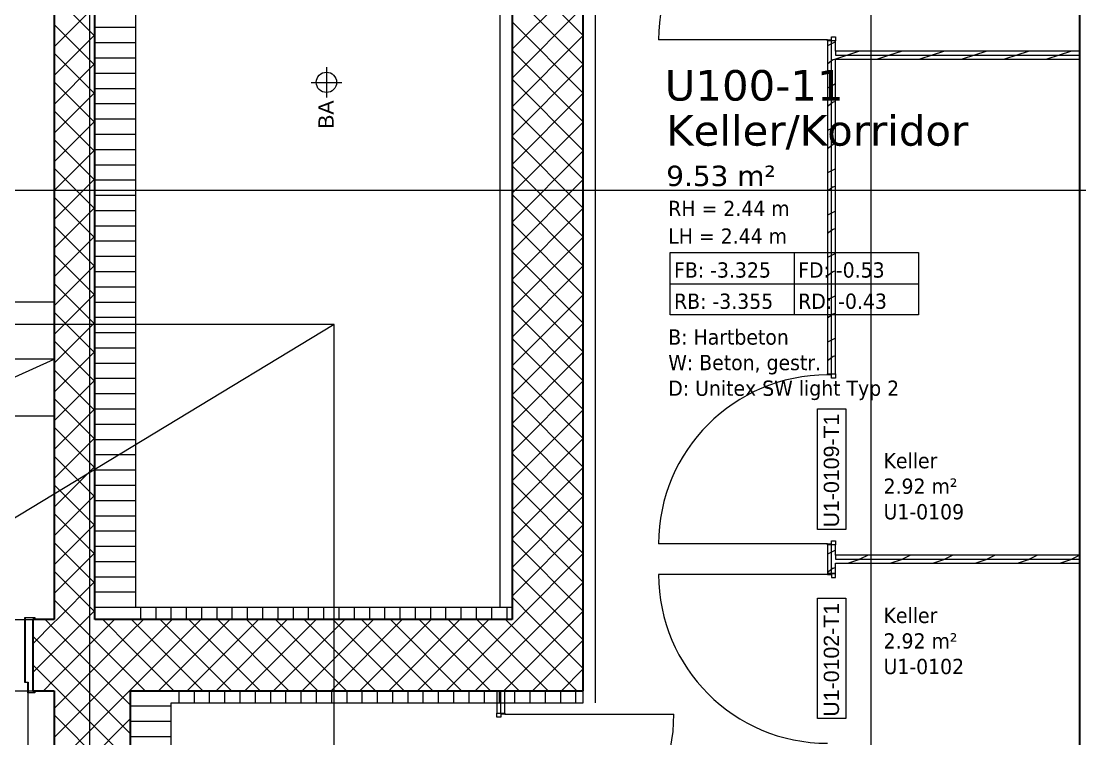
# Model space of a CAD drawing. Extents: x -982 to 937, y -179 to 616.
# Drawn here: x -209.4 to -105.4, y 106.9 to 177.4 of the extents above; entities that cross this region are included whole.
import ezdxf
from ezdxf.lldxf.tags import DXFTag

# ---------------------------------------------------------------- set-up
doc = ezdxf.new("R2010")
doc.units = 0
doc.layers.get('0').update_dxf_attribs({"lineweight": 13})
for name, color, linetype, lineweight in [('A-____-NOTE-TEXT', 7, 'Continuous', 9), ('A-AREA-____-IDEN', 7, 'Continuous', 5), ('A-DETL-____-HDLN', 7, '_Verdeckte Linien_', 9), ('A-DETL-GENF-HDLN', 7, '_Verdeckte Linien_', 9), ('A-DOOR-____-IDEN', 7, 'Continuous', 5), ('A-DOOR-____-OTLN', 7, 'Continuous', 9), ('A-DOOR-FRAM-MCUT', 7, 'Continuous', 9), ('A-DOOR-OPNG-OTLN', 7, 'Continuous', 9), ('A-FLOR-____-OTLN', 7, 'Continuous', 9), ('A-FLOR-____-OVHD', 7, 'Strichpunkt - Fein', 9), ('A-WALL-____-MCUT', 7, 'Continuous', 35), ('A-WALL-____-PATT', 7, 'Continuous', 35), ('A-WALL-FNSH-MCUT', 7, 'Continuous', 35), ('S-GRID-____-OTLN', 7, 'Continuous', 5), ('S-STRS-____-OTLN', 7, 'Continuous', 9)]:
    doc.layers.add(name, color=color, linetype=linetype, lineweight=lineweight)
doc.styles.get("Standard").update_dxf_attribs({"font": 'arial.ttf'})
tags = doc.linetypes.add('_Rasterlinie_', pattern=[0.375, 0.2, -0.05, 0.075, -0.05]).pattern_tags.tags
tags[10:11] = [DXFTag(74, 4), DXFTag(75, 0), DXFTag(340, '0'), DXFTag(46, 1.0), DXFTag(50, 0.0), DXFTag(44, 0.0), DXFTag(45, 0.0)]
tags[8:9] = [DXFTag(74, 4), DXFTag(75, 0), DXFTag(340, '0'), DXFTag(46, 1.0), DXFTag(50, 0.0), DXFTag(44, 0.0), DXFTag(45, 0.0)]
tags[6:7] = [DXFTag(74, 4), DXFTag(75, 0), DXFTag(340, '0'), DXFTag(46, 1.0), DXFTag(50, 0.0), DXFTag(44, 0.0), DXFTag(45, 0.0)]
tags[4:5] = [DXFTag(74, 4), DXFTag(75, 0), DXFTag(340, '0'), DXFTag(46, 1.0), DXFTag(50, 0.0), DXFTag(44, 0.0), DXFTag(45, 0.0)]
tags = doc.linetypes.add('_Verdeckte Linien_', pattern=[0.15, 0.1, -0.05]).pattern_tags.tags
tags[6:7] = [DXFTag(74, 4), DXFTag(75, 0), DXFTag(340, '0'), DXFTag(46, 1.0), DXFTag(50, 0.0), DXFTag(44, 0.0), DXFTag(45, 0.0)]
tags[4:5] = [DXFTag(74, 4), DXFTag(75, 0), DXFTag(340, '0'), DXFTag(46, 1.0), DXFTag(50, 0.0), DXFTag(44, 0.0), DXFTag(45, 0.0)]
tags = doc.linetypes.add('Grundrissdarstellung Sturz', pattern=[0.25, 0.15, -0.05, 0, -0.05]).pattern_tags.tags
tags[10:11] = [DXFTag(74, 4), DXFTag(75, 0), DXFTag(340, '0'), DXFTag(46, 1.0), DXFTag(50, 0.0), DXFTag(44, 0.0), DXFTag(45, 0.0)]
tags[8:9] = [DXFTag(74, 4), DXFTag(75, 0), DXFTag(340, '0'), DXFTag(46, 1.0), DXFTag(50, 0.0), DXFTag(44, 0.0), DXFTag(45, 0.0)]
tags[6:7] = [DXFTag(74, 4), DXFTag(75, 0), DXFTag(340, '0'), DXFTag(46, 1.0), DXFTag(50, 0.0), DXFTag(44, 0.0), DXFTag(45, 0.0)]
tags[4:5] = [DXFTag(74, 4), DXFTag(75, 0), DXFTag(340, '0'), DXFTag(46, 1.0), DXFTag(50, 0.0), DXFTag(44, 0.0), DXFTag(45, 0.0)]
tags = doc.linetypes.add('Strichpunkt - Fein', pattern=[0.2, 0.1, -0.05, 0, -0.05]).pattern_tags.tags
tags[10:11] = [DXFTag(74, 4), DXFTag(75, 0), DXFTag(340, '0'), DXFTag(46, 1.0), DXFTag(50, 0.0), DXFTag(44, 0.0), DXFTag(45, 0.0)]
tags[8:9] = [DXFTag(74, 4), DXFTag(75, 0), DXFTag(340, '0'), DXFTag(46, 1.0), DXFTag(50, 0.0), DXFTag(44, 0.0), DXFTag(45, 0.0)]
tags[6:7] = [DXFTag(74, 4), DXFTag(75, 0), DXFTag(340, '0'), DXFTag(46, 1.0), DXFTag(50, 0.0), DXFTag(44, 0.0), DXFTag(45, 0.0)]
tags[4:5] = [DXFTag(74, 4), DXFTag(75, 0), DXFTag(340, '0'), DXFTag(46, 1.0), DXFTag(50, 0.0), DXFTag(44, 0.0), DXFTag(45, 0.0)]

# ---------------------------------------------------------------- blocks, each defined once
blk = doc.blocks.new('Referenz-A0UJ2GQRXE', base_point=(-954.02, -167.52))
at = {"layer": 'A-____-NOTE-TEXT', "color": 0, "linetype": 'Continuous', "lineweight": 5, "ltscale": 0.13}
for p, q in [((-179.41, 172.89), (-179.41, 169.89)), ((-180.91, 171.39), (-177.91, 171.39))]:
    blk.add_line(p, q, dxfattribs=at)
blk.add_circle((-179.41, 171.39), 1, dxfattribs=at)
at = {"layer": 'A-AREA-____-IDEN', "color": 0, "linetype": 'Continuous', "ltscale": 0.13}
for p, q in [((-145.63, 154.66), (-121.23, 154.66)), ((-145.63, 148.53), (-145.63, 154.66)), ((-133.43, 154.66), (-133.43, 148.53)), ((-121.23, 154.66), (-121.23, 148.53)), ((-145.63, 151.59), (-121.23, 151.59)), ((-121.23, 148.53), (-145.63, 148.53))]:
    blk.add_line(p, q, dxfattribs=at)
at = {"layer": 'A-DETL-____-HDLN', "color": 0, "linetype": '_Verdeckte Linien_', "ltscale": 0.13}
for p, q in [((-178.66, 147.59), (-548.36, 147.59)), ((-178.66, 30.59), (-178.66, 147.59))]:
    blk.add_line(p, q, dxfattribs=at)
at = {"layer": 'A-DETL-GENF-HDLN', "color": 0, "linetype": '_Verdeckte Linien_', "ltscale": 0.13}
blk.add_line((-178.66, 147.59), (-548.36, -76.41), dxfattribs=at)
at = {"layer": 'A-DOOR-____-IDEN', "color": 0, "linetype": 'Continuous', "ltscale": 0.13}
for p, q in [((-131.15, 127.45), (-131.15, 139.29)), ((-131.15, 139.29), (-128.37, 139.29)), ((-128.37, 139.29), (-128.37, 127.45)), ((-128.37, 127.45), (-131.15, 127.45)), ((-131.15, 108.85), (-131.15, 120.69)), ((-131.15, 120.69), (-128.37, 120.69)), ((-128.37, 120.69), (-128.37, 108.85)), ((-128.37, 108.85), (-131.15, 108.85))]:
    blk.add_line(p, q, dxfattribs=at)
at = {"layer": 'A-DOOR-____-OTLN', "color": 0, "linetype": 'Grundrissdarstellung Sturz', "ltscale": 0.13}
for p, q in [((-229.26, 118.59), (-208.26, 118.59)), ((-229.26, 111.59), (-208.26, 111.59))]:
    blk.add_line(p, q, dxfattribs=at)
at = {"layer": 'A-DOOR-FRAM-MCUT', "color": 0, "linetype": 'Continuous', "ltscale": 0.13}
for p, q in [((-129.76, 175.86), (-129.36, 175.86)), ((-129.76, 175.56), (-129.76, 175.86)), ((-129.36, 175.86), (-129.36, 175.46)), ((-130.16, 175.56), (-129.76, 175.56)), ((-130.16, 175.46), (-130.16, 175.56)), ((-129.36, 175.46), (-130.16, 175.46)), ((-130.16, 142.73), (-129.36, 142.73)), ((-130.16, 142.63), (-130.16, 142.73)), ((-129.76, 142.63), (-130.16, 142.63)), ((-129.76, 142.33), (-129.76, 142.63)), ((-129.36, 142.73), (-129.36, 142.33)), ((-129.36, 142.33), (-129.76, 142.33)), ((-130.16, 126.03), (-129.76, 126.03)), ((-130.16, 125.93), (-130.16, 126.03)), ((-129.36, 125.93), (-130.16, 125.93)), ((-129.76, 126.33), (-129.36, 126.33)), ((-129.76, 126.03), (-129.76, 126.33)), ((-129.36, 126.33), (-129.36, 125.93)), ((-130.16, 123.13), (-130.16, 123.03)), ((-129.36, 123.13), (-130.16, 123.13)), ((-130.16, 123.03), (-129.76, 123.03)), ((-129.76, 123.03), (-129.76, 122.73)), ((-129.36, 122.73), (-129.36, 123.13)), ((-129.76, 122.73), (-129.36, 122.73)), ((-209.06, 118.79), (-208.06, 118.79)), ((-209.06, 112.39), (-209.06, 118.79)), ((-209.02, 118.75), (-209.02, 112.43)), ((-208.1, 118.75), (-209.02, 118.75)), ((-208.1, 118.59), (-208.1, 118.75)), ((-208.06, 118.79), (-208.06, 118.59)), ((-208.06, 118.59), (-208.1, 118.59)), ((-208.76, 112.39), (-209.06, 112.39)), ((-209.02, 112.43), (-208.72, 112.43)), ((-208.76, 111.39), (-208.76, 112.39)), ((-208.72, 112.43), (-208.72, 111.43)), ((-208.06, 111.39), (-208.76, 111.39)), ((-208.72, 111.43), (-208.1, 111.43)), ((-208.1, 111.59), (-208.06, 111.59)), ((-208.1, 111.43), (-208.1, 111.59)), ((-208.06, 111.59), (-208.06, 111.39)), ((-162.66, 109.39), (-161.86, 109.39)), ((-162.66, 108.99), (-162.66, 109.39)), ((-162.26, 109.29), (-162.26, 108.99)), ((-161.86, 109.29), (-162.26, 109.29)), ((-161.86, 109.39), (-161.86, 109.29)), ((-162.26, 108.99), (-162.66, 108.99))]:
    blk.add_line(p, q, dxfattribs=at)
at = {"layer": 'A-DOOR-OPNG-OTLN', "color": 0, "linetype": 'Continuous', "ltscale": 0.13}
for p, q in [((-130.16, 175.56), (-146.76, 175.56)), ((-130.16, 126.03), (-146.76, 126.03)), ((-130.16, 123.03), (-146.76, 123.03)), ((-208.76, 111.39), (-208.76, 91.39)), ((-161.86, 109.29), (-145.26, 109.29))]:
    blk.add_line(p, q, dxfattribs=at)
for centre, major_axis in [((-130.16, 175.56), (0, 16.6)), ((-130.16, 126.03), (0, 16.6)), ((-130.16, 123.03), (-16.6, 0)), ((-208.76, 111.39), (-20, 0)), ((-161.86, 109.29), (0, -16.6))]:
    blk.add_ellipse(centre, major_axis=major_axis, ratio=1, start_param=0, end_param=1.570796, dxfattribs=at)
at = {"layer": 'A-FLOR-____-OTLN', "color": 0, "linetype": 'Continuous', "ltscale": 0.13}
blk.add_line((-206.16, 138.59), (-230.86, 138.59), dxfattribs=at)
at = {"layer": 'A-FLOR-____-OVHD', "color": 0, "linetype": 'Strichpunkt - Fein', "ltscale": 0.13}
for p, q in [((-162.36, 222.99), (-162.36, 119.79)), ((-152.96, 110.39), (-152.96, 222.99))]:
    blk.add_line(p, q, dxfattribs=at)
at = {"layer": 'A-WALL-____-MCUT', "color": 0, "linetype": 'Continuous', "ltscale": 0.35}
for p, q in [((-105.36, 39.59), (-105.36, 225.99)), ((-206.16, 222.79), (-206.16, 118.59)), ((-202.16, 118.59), (-202.16, 222.79)), ((-161.16, 222.79), (-161.16, 118.59)), ((-154.16, 111.59), (-154.16, 222.79)), ((-208.1, 118.59), (-208.26, 118.59)), ((-208.26, 118.59), (-208.26, 111.59)), ((-206.16, 118.59), (-208.06, 118.59)), ((-161.16, 118.59), (-202.16, 118.59)), ((-208.26, 111.59), (-208.1, 111.59)), ((-208.06, 111.59), (-206.16, 111.59)), ((-206.16, 111.59), (-206.16, 57.59)), ((-198.66, 111.59), (-154.16, 111.59)), ((-198.66, 39.59), (-198.66, 111.59))]:
    blk.add_line(p, q, dxfattribs=at)
at = {"layer": 'A-WALL-____-MCUT', "color": 0, "linetype": 'Continuous', "lineweight": 9, "ltscale": 0.13}
for p, q in [((-198.16, 119.79), (-198.16, 222.99)), ((-129.76, 142.73), (-129.76, 175.46)), ((-129.36, 174.46), (-129.36, 174.06)), ((-129.36, 174.06), (-105.36, 174.06)), ((-129.76, 123.13), (-129.76, 125.93)), ((-129.36, 124.93), (-129.36, 124.53)), ((-129.36, 124.53), (-105.36, 124.53)), ((-161.16, 119.79), (-198.16, 119.79)), ((-162.26, 109.39), (-162.26, 111.59)), ((-154.16, 110.39), (-154.16, 111.59)), ((-194.66, 39.59), (-194.66, 110.39)), ((-194.66, 110.39), (-154.16, 110.39))]:
    blk.add_line(p, q, dxfattribs=at)
at = {"layer": 'A-WALL-____-PATT', "color": 0, "linetype": 'Continuous', "lineweight": 9, "ltscale": 0.13}
for p, q in [((-154.16, 176), (-161.16, 183)), ((-161.16, 174.64), (-154.16, 181.64)), ((-154.16, 173.17), (-161.16, 180.17)), ((-202.16, 175.92), (-206.16, 179.92)), ((-206.16, 174.89), (-202.16, 178.89)), ((-161.16, 171.81), (-154.16, 178.81)), ((-202.16, 173.09), (-206.16, 177.09)), ((-154.16, 170.34), (-161.16, 177.34)), ((-206.16, 172.06), (-202.16, 176.06)), ((-202.16, 176.8), (-198.16, 176.8)), ((-161.16, 168.98), (-154.16, 175.98)), ((-202.16, 175.3), (-198.16, 175.3)), ((-129.76, 175.19), (-130.16, 174.99)), ((-129.36, 175.39), (-129.76, 175.19)), ((-202.16, 170.26), (-206.16, 174.26)), ((-202.16, 173.8), (-198.16, 173.8)), ((-154.16, 167.52), (-161.16, 174.52)), ((-128.21, 174.06), (-129.36, 173.68)), ((-127.1, 174.43), (-128.21, 174.06)), ((-127.06, 174.46), (-127.08, 174.45)), ((-124.05, 174.06), (-125.25, 173.66)), ((-122.93, 174.43), (-124.05, 174.06)), ((-122.89, 174.46), (-122.91, 174.45)), ((-119.88, 174.06), (-121.08, 173.66)), ((-118.77, 174.43), (-119.88, 174.06)), ((-118.73, 174.46), (-118.75, 174.45)), ((-115.72, 174.06), (-116.92, 173.66)), ((-114.6, 174.43), (-115.72, 174.06)), ((-114.56, 174.46), (-114.59, 174.45)), ((-111.55, 174.06), (-112.75, 173.66)), ((-110.44, 174.43), (-111.55, 174.06)), ((-110.4, 174.46), (-110.42, 174.45)), ((-107.39, 174.06), (-108.59, 173.66)), ((-106.27, 174.43), (-107.39, 174.06)), ((-106.23, 174.46), (-106.26, 174.45)), ((-206.16, 169.23), (-202.16, 173.23)), ((-161.16, 166.15), (-154.16, 173.15)), ((-129.76, 173.49), (-130.16, 173.19)), ((-129.61, 173.6), (-129.76, 173.49)), ((-129.36, 173.68), (-129.6, 173.6)), ((-202.16, 172.3), (-198.16, 172.3)), ((-202.16, 167.43), (-206.16, 171.43)), ((-202.16, 170.8), (-198.16, 170.8)), ((-154.16, 164.69), (-161.16, 171.69)), ((-129.76, 171.03), (-130.16, 170.83)), ((-129.36, 171.23), (-129.76, 171.03)), ((-206.16, 166.4), (-202.16, 170.4)), ((-161.16, 163.32), (-154.16, 170.32)), ((-202.16, 164.6), (-206.16, 168.6)), ((-202.16, 169.3), (-198.16, 169.3)), ((-154.16, 161.86), (-161.16, 168.86)), ((-129.76, 169.32), (-130.16, 169.02)), ((-129.61, 169.44), (-129.76, 169.32)), ((-129.36, 169.51), (-129.6, 169.43)), ((-206.16, 163.58), (-202.16, 167.58)), ((-202.16, 167.8), (-198.16, 167.8)), ((-161.16, 160.49), (-154.16, 167.49)), ((-129.76, 166.86), (-130.16, 166.66)), ((-129.36, 167.06), (-129.76, 166.86)), ((-202.16, 161.78), (-206.16, 165.78)), ((-202.16, 166.3), (-198.16, 166.3)), ((-154.16, 159.03), (-161.16, 166.03)), ((-206.16, 160.75), (-202.16, 164.75)), ((-202.16, 164.8), (-198.16, 164.8)), ((-161.16, 157.66), (-154.16, 164.66)), ((-129.76, 165.16), (-130.16, 164.86)), ((-129.61, 165.27), (-129.76, 165.16)), ((-129.36, 165.35), (-129.6, 165.27)), ((-202.16, 158.95), (-206.16, 162.95)), ((-202.16, 163.3), (-198.16, 163.3)), ((-154.16, 156.2), (-161.16, 163.2)), ((-129.76, 162.7), (-130.16, 162.5)), ((-129.36, 162.9), (-129.76, 162.7)), ((-206.16, 157.92), (-202.16, 161.92)), ((-202.16, 161.8), (-198.16, 161.8)), ((-161.16, 154.84), (-154.16, 161.84)), ((-202.16, 160.3), (-198.16, 160.3)), ((-154.16, 153.37), (-161.16, 160.37)), ((-129.76, 160.99), (-130.16, 160.69)), ((-129.61, 161.11), (-129.76, 160.99)), ((-129.36, 161.18), (-129.6, 161.1)), ((-202.16, 156.12), (-206.16, 160.12)), ((-206.16, 155.09), (-202.16, 159.09)), ((-202.16, 158.8), (-198.16, 158.8)), ((-161.16, 152.01), (-154.16, 159.01)), ((-129.76, 158.53), (-130.16, 158.33)), ((-129.36, 158.73), (-129.76, 158.53)), ((-202.16, 153.29), (-206.16, 157.29)), ((-202.16, 157.3), (-198.16, 157.3)), ((-154.16, 150.55), (-161.16, 157.55)), ((-206.16, 152.26), (-202.16, 156.26)), ((-161.16, 149.18), (-154.16, 156.18)), ((-129.76, 156.83), (-130.16, 156.53)), ((-129.61, 156.94), (-129.76, 156.83)), ((-129.36, 157.02), (-129.6, 156.94)), ((-202.16, 155.8), (-198.16, 155.8)), ((-202.16, 150.46), (-206.16, 154.46)), ((-202.16, 154.3), (-198.16, 154.3)), ((-154.16, 147.72), (-161.16, 154.72)), ((-129.76, 154.37), (-130.16, 154.17)), ((-129.36, 154.57), (-129.76, 154.37)), ((-206.16, 149.43), (-202.16, 153.43)), ((-161.16, 146.35), (-154.16, 153.35)), ((-202.16, 152.8), (-198.16, 152.8)), ((-129.76, 152.66), (-130.16, 152.36)), ((-129.61, 152.78), (-129.76, 152.66)), ((-129.36, 152.85), (-129.6, 152.77)), ((-202.16, 147.63), (-206.16, 151.63)), ((-202.16, 151.3), (-198.16, 151.3)), ((-154.16, 144.89), (-161.16, 151.89)), ((-206.16, 146.61), (-202.16, 150.61)), ((-161.16, 143.52), (-154.16, 150.52)), ((-129.76, 150.2), (-130.16, 150)), ((-129.36, 150.4), (-129.76, 150.2)), ((-202.16, 144.81), (-206.16, 148.81)), ((-202.16, 149.8), (-198.16, 149.8)), ((-154.16, 142.06), (-161.16, 149.06)), ((-206.16, 143.78), (-202.16, 147.78)), ((-202.16, 148.3), (-198.16, 148.3)), ((-129.76, 148.5), (-130.16, 148.2)), ((-129.61, 148.61), (-129.76, 148.5)), ((-129.36, 148.69), (-129.6, 148.61)), ((-202.16, 146.8), (-198.16, 146.8)), ((-161.16, 140.69), (-154.16, 147.69)), ((-202.16, 141.98), (-206.16, 145.98)), ((-154.16, 139.23), (-161.16, 146.23)), ((-129.76, 146.04), (-130.16, 145.84)), ((-129.36, 146.24), (-129.76, 146.04)), ((-206.16, 140.95), (-202.16, 144.95)), ((-202.16, 145.3), (-198.16, 145.3)), ((-161.16, 137.87), (-154.16, 144.87)), ((-202.16, 143.8), (-198.16, 143.8)), ((-129.76, 144.33), (-130.16, 144.03)), ((-129.61, 144.45), (-129.76, 144.33)), ((-129.36, 144.52), (-129.6, 144.45)), ((-202.16, 139.15), (-206.16, 143.15)), ((-154.16, 136.4), (-161.16, 143.4)), ((-206.16, 138.12), (-202.16, 142.12)), ((-202.16, 142.3), (-198.16, 142.3)), ((-161.16, 135.04), (-154.16, 142.04)), ((-202.16, 140.8), (-198.16, 140.8)), ((-154.16, 133.58), (-161.16, 140.58)), ((-202.16, 136.32), (-206.16, 140.32)), ((-206.16, 135.29), (-202.16, 139.29)), ((-202.16, 139.3), (-198.16, 139.3)), ((-161.16, 132.21), (-154.16, 139.21)), ((-202.16, 133.49), (-206.16, 137.49)), ((-202.16, 137.8), (-198.16, 137.8)), ((-154.16, 130.75), (-161.16, 137.75)), ((-206.16, 132.46), (-202.16, 136.46)), ((-161.16, 129.38), (-154.16, 136.38)), ((-202.16, 136.3), (-198.16, 136.3)), ((-202.16, 130.66), (-206.16, 134.66)), ((-202.16, 134.8), (-198.16, 134.8)), ((-154.16, 127.92), (-161.16, 134.92)), ((-206.16, 129.64), (-202.16, 133.64)), ((-202.16, 133.3), (-198.16, 133.3)), ((-161.16, 126.55), (-154.16, 133.55)), ((-202.16, 127.84), (-206.16, 131.84)), ((-202.16, 131.8), (-198.16, 131.8)), ((-154.16, 125.09), (-161.16, 132.09)), ((-206.16, 126.81), (-202.16, 130.81)), ((-202.16, 130.3), (-198.16, 130.3)), ((-161.16, 123.72), (-154.16, 130.72)), ((-154.16, 122.26), (-161.16, 129.26)), ((-202.16, 125.01), (-206.16, 129.01)), ((-202.16, 128.8), (-198.16, 128.8)), ((-206.16, 123.98), (-202.16, 127.98)), ((-202.16, 127.3), (-198.16, 127.3)), ((-161.16, 120.9), (-154.16, 127.9)), ((-202.16, 122.18), (-206.16, 126.18)), ((-154.16, 119.43), (-161.16, 126.43)), ((-206.16, 121.15), (-202.16, 125.15)), ((-202.16, 125.8), (-198.16, 125.8)), ((-160.63, 118.59), (-154.16, 125.07)), ((-129.76, 125.21), (-130.16, 125.01)), ((-129.36, 125.41), (-129.76, 125.21)), ((-126.17, 124.93), (-126.97, 124.53)), ((-122, 124.93), (-122.8, 124.53)), ((-117.84, 124.93), (-118.64, 124.53)), ((-113.67, 124.93), (-114.47, 124.53)), ((-109.51, 124.93), (-110.31, 124.53)), ((-105.36, 124.92), (-106.14, 124.53)), ((-202.16, 124.3), (-198.16, 124.3)), ((-127.1, 124.46), (-128.08, 124.13)), ((-126.97, 124.53), (-127.08, 124.47)), ((-122.93, 124.46), (-123.92, 124.13)), ((-122.8, 124.53), (-122.92, 124.47)), ((-118.77, 124.46), (-119.75, 124.13)), ((-118.64, 124.53), (-118.75, 124.47)), ((-114.6, 124.46), (-115.59, 124.13)), ((-114.47, 124.53), (-114.59, 124.47)), ((-110.44, 124.46), (-111.42, 124.13)), ((-110.31, 124.53), (-110.42, 124.47)), ((-106.27, 124.46), (-107.26, 124.13)), ((-106.14, 124.53), (-106.26, 124.47)), ((-202.16, 119.35), (-206.16, 123.35)), ((-202.16, 122.8), (-198.16, 122.8)), ((-156.15, 118.59), (-161.16, 123.6)), ((-129.76, 123.51), (-130.16, 123.21)), ((-129.6, 123.63), (-129.76, 123.51)), ((-129.36, 123.7), (-129.6, 123.62)), ((-205.89, 118.59), (-202.16, 122.32)), ((-157.8, 118.59), (-154.16, 122.24)), ((-202.16, 121.3), (-198.16, 121.3)), ((-158.98, 118.59), (-161.16, 120.78)), ((-204.23, 118.59), (-206.16, 120.52)), ((-202.16, 119.8), (-198.16, 119.8)), ((-197.66, 118.59), (-197.66, 119.79)), ((-196.16, 118.59), (-196.16, 119.79)), ((-194.66, 118.59), (-194.66, 119.79)), ((-193.16, 118.59), (-193.16, 119.79)), ((-191.66, 118.59), (-191.66, 119.79)), ((-190.16, 118.59), (-190.16, 119.79)), ((-188.66, 118.59), (-188.66, 119.79)), ((-187.16, 118.59), (-187.16, 119.79)), ((-185.66, 118.59), (-185.66, 119.79)), ((-184.16, 118.59), (-184.16, 119.79)), ((-182.66, 118.59), (-182.66, 119.79)), ((-181.16, 118.59), (-181.16, 119.79)), ((-179.66, 118.59), (-179.66, 119.79)), ((-178.16, 118.59), (-178.16, 119.79)), ((-176.66, 118.59), (-176.66, 119.79)), ((-175.16, 118.59), (-175.16, 119.79)), ((-173.66, 118.59), (-173.66, 119.79)), ((-172.16, 118.59), (-172.16, 119.79)), ((-170.66, 118.59), (-170.66, 119.79)), ((-169.16, 118.59), (-169.16, 119.79)), ((-167.66, 118.59), (-167.66, 119.79)), ((-166.16, 118.59), (-166.16, 119.79)), ((-164.66, 118.59), (-164.66, 119.79)), ((-163.16, 118.59), (-163.16, 119.79)), ((-161.66, 118.59), (-161.66, 119.79)), ((-203.06, 118.59), (-202.16, 119.49)), ((-154.98, 118.59), (-154.16, 119.41)), ((-208.26, 116.22), (-206.16, 118.32)), ((-206.16, 117.69), (-207.06, 118.59)), ((-206.16, 118.32), (-205.89, 118.59)), ((-206.16, 115.49), (-203.06, 118.59)), ((-206.16, 112.66), (-200.23, 118.59)), ((-198.66, 110.19), (-206.16, 117.69)), ((-198.66, 113.02), (-204.23, 118.59)), ((-198.66, 115.85), (-201.4, 118.59)), ((-198.66, 117.34), (-197.4, 118.59)), ((-198.66, 114.51), (-194.57, 118.59)), ((-198.66, 111.68), (-191.75, 118.59)), ((-191.57, 111.59), (-198.57, 118.59)), ((-195.92, 111.59), (-188.92, 118.59)), ((-188.74, 111.59), (-195.74, 118.59)), ((-193.09, 111.59), (-186.09, 118.59)), ((-185.92, 111.59), (-192.92, 118.59)), ((-190.26, 111.59), (-183.26, 118.59)), ((-183.09, 111.59), (-190.09, 118.59)), ((-187.43, 111.59), (-180.43, 118.59)), ((-180.26, 111.59), (-187.26, 118.59)), ((-184.6, 111.59), (-177.6, 118.59)), ((-177.43, 111.59), (-184.43, 118.59)), ((-181.78, 111.59), (-174.78, 118.59)), ((-174.6, 111.59), (-181.6, 118.59)), ((-178.95, 111.59), (-171.95, 118.59)), ((-171.77, 111.59), (-178.77, 118.59)), ((-176.12, 111.59), (-169.12, 118.59)), ((-168.95, 111.59), (-175.95, 118.59)), ((-173.29, 111.59), (-166.29, 118.59)), ((-166.12, 111.59), (-173.12, 118.59)), ((-170.46, 111.59), (-163.46, 118.59)), ((-163.29, 111.59), (-170.29, 118.59)), ((-167.63, 111.59), (-160.63, 118.59)), ((-160.46, 111.59), (-167.46, 118.59)), ((-164.8, 111.59), (-157.8, 118.59)), ((-157.63, 111.59), (-164.63, 118.59)), ((-161.98, 111.59), (-154.98, 118.59)), ((-154.8, 111.59), (-161.8, 118.59)), ((-154.16, 113.78), (-158.98, 118.59)), ((-154.16, 116.6), (-156.15, 118.59)), ((-206.16, 114.86), (-208.26, 116.96)), ((-206.16, 109.84), (-198.66, 117.34)), ((-159.15, 111.59), (-154.16, 116.58)), ((-194.4, 111.59), (-198.66, 115.85)), ((-208.26, 113.39), (-206.16, 115.49)), ((-198.66, 107.36), (-206.16, 114.86)), ((-206.16, 107.01), (-198.66, 114.51)), ((-206.16, 112.04), (-208.26, 114.14)), ((-156.32, 111.59), (-154.16, 113.75)), ((-207.23, 111.59), (-206.16, 112.66)), ((-197.23, 111.59), (-198.66, 113.02)), ((-198.66, 104.54), (-206.16, 112.04)), ((-206.16, 104.18), (-198.66, 111.68)), ((-193.92, 111.59), (-193.92, 110.39)), ((-192.42, 111.59), (-192.42, 110.39)), ((-190.92, 111.59), (-190.92, 110.39)), ((-189.42, 111.59), (-189.42, 110.39)), ((-187.92, 111.59), (-187.92, 110.39)), ((-186.42, 111.59), (-186.42, 110.39)), ((-184.92, 111.59), (-184.92, 110.39)), ((-183.42, 111.59), (-183.42, 110.39)), ((-181.92, 111.59), (-181.92, 110.39)), ((-180.42, 111.59), (-180.42, 110.39)), ((-178.92, 111.59), (-178.92, 110.39)), ((-177.42, 111.59), (-177.42, 110.39)), ((-175.92, 111.59), (-175.92, 110.39)), ((-174.42, 111.59), (-174.42, 110.39)), ((-172.92, 111.59), (-172.92, 110.39)), ((-171.42, 111.59), (-171.42, 110.39)), ((-169.92, 111.59), (-169.92, 110.39)), ((-168.42, 111.59), (-168.42, 110.39)), ((-166.92, 111.59), (-166.92, 110.39)), ((-165.42, 111.59), (-165.42, 110.39)), ((-163.92, 111.59), (-163.92, 110.39)), ((-162.42, 111.59), (-162.42, 110.39)), ((-160.92, 111.59), (-160.92, 110.39)), ((-159.42, 111.59), (-159.42, 110.39)), ((-157.92, 111.59), (-157.92, 110.39)), ((-156.42, 111.59), (-156.42, 110.39)), ((-154.92, 111.59), (-154.92, 110.39)), ((-198.66, 110.1), (-194.66, 110.1)), ((-198.66, 101.71), (-206.16, 109.21)), ((-206.16, 101.35), (-198.66, 108.85)), ((-198.66, 108.6), (-194.66, 108.6)), ((-198.66, 107.1), (-194.66, 107.1))]:
    blk.add_line(p, q, dxfattribs=at)
at = {"layer": 'A-WALL-FNSH-MCUT', "color": 0, "linetype": 'Continuous', "lineweight": 9, "ltscale": 0.13}
for p, q in [((-130.16, 175.46), (-130.16, 142.73)), ((-129.36, 175.46), (-130.16, 175.46)), ((-129.36, 174.46), (-129.36, 175.46)), ((-105.36, 174.46), (-129.36, 174.46)), ((-129.36, 142.73), (-129.36, 173.66)), ((-129.36, 173.66), (-105.36, 173.66)), ((-130.16, 142.73), (-129.36, 142.73)), ((-130.16, 125.93), (-130.16, 123.13)), ((-129.36, 125.93), (-130.16, 125.93)), ((-129.36, 124.93), (-129.36, 125.93)), ((-105.36, 124.93), (-129.36, 124.93)), ((-129.36, 123.13), (-129.36, 124.13)), ((-129.36, 124.13), (-105.36, 124.13)), ((-130.16, 123.13), (-129.36, 123.13)), ((-162.66, 111.59), (-162.66, 109.39)), ((-161.86, 109.39), (-161.86, 111.59)), ((-162.66, 109.39), (-161.86, 109.39))]:
    blk.add_line(p, q, dxfattribs=at)
at = {"layer": 'S-GRID-____-OTLN', "color": 0, "linetype": '_Rasterlinie_', "ltscale": 0.13}
for p, q in [((-202.66, -167.52), (-202.66, 592.59)), ((-125.86, -167.52), (-125.86, 592.59)), ((-948.54, 160.79), (290.33, 160.79))]:
    blk.add_line(p, q, dxfattribs=at)
at = {"layer": 'S-STRS-____-OTLN', "color": 0, "linetype": 'Continuous', "ltscale": 0.13}
for p, q in [((-206.16, 149.79), (-230.86, 149.79)), ((-206.16, 144.19), (-230.86, 144.19)), ((-218.51, 138.59), (-206.16, 144.19)), ((-206.16, 138.59), (-230.86, 138.59))]:
    blk.add_line(p, q, dxfattribs=at)
at = {"layer": 'S-STRS-____-OTLN', "color": 0, "linetype": '_Verdeckte Linien_', "ltscale": 0.13}
for p, q in [((-206.16, 149.79), (-230.86, 149.79)), ((-206.16, 144.19), (-230.86, 144.19))]:
    blk.add_line(p, q, dxfattribs=at)
at = {"layer": 'A-____-NOTE-TEXT', "color": 0, "linetype": 'Continuous', "lineweight": 5, "ltscale": 0.13, "insert": (-180.2, 166.82), "char_height": 1.5, "attachment_point": 1, "rotation": 90}
blk.add_mtext('{\\fArial;BA}', dxfattribs=at)
at = {"layer": 'A-AREA-____-IDEN', "color": 0, "linetype": 'Continuous', "ltscale": 0.13, "attachment_point": 1}
for s, insert, char_height in [('{\\fVerdana;U100-11}', (-146.16, 172.6), 3), ('{\\fVerdana;Keller/Korridor}', (-146.02, 168.17), 3), ('{\\fVerdana;9.53 m²}', (-146.01, 163.2), 2), ('{\\W0.9;\\fVerdana;RH = 2.44 m}', (-145.81, 159.75), 1.5), ('{\\W0.9;\\fVerdana;LH = 2.44 m}', (-145.81, 157.03), 1.5), ('{\\W0.9;\\fVerdana;FB: -3.325}', (-145.24, 153.7), 1.5), ('{\\W0.9;\\fVerdana;FD: -0.53}', (-133.04, 153.7), 1.5), ('{\\W0.9;\\fVerdana;RB: -3.355}', (-145.24, 150.63), 1.5), ('{\\W0.9;\\fVerdana;RD: -0.43}', (-133.04, 150.63), 1.5), ('{\\W0.9;\\fVerdana;B: Hartbeton}', (-145.81, 147.11), 1.5), ('{\\W0.9;\\fVerdana;W: Beton, gestr.}', (-145.81, 144.6), 1.5), ('{\\W0.9;\\fVerdana;D: Unitex SW light Typ 2}', (-145.81, 142.08), 1.5), ('{\\W0.9;\\fVerdana;Keller}', (-124.65, 134.96), 1.5), ('{\\W0.9;\\fVerdana;2.92 m²}', (-124.65, 132.45), 1.5), ('{\\W0.9;\\fVerdana;U1-0109}', (-124.65, 129.94), 1.5), ('{\\W0.9;\\fVerdana;Keller}', (-124.65, 119.75), 1.5), ('{\\W0.9;\\fVerdana;2.92 m²}', (-124.65, 117.24), 1.5), ('{\\W0.9;\\fVerdana;U1-0102}', (-124.65, 114.73), 1.5)]:
    blk.add_mtext(s, dxfattribs=dict(at, insert=insert, char_height=char_height))
at = {"layer": 'A-DOOR-____-IDEN', "color": 0, "linetype": 'Continuous', "ltscale": 0.13, "char_height": 1.5, "attachment_point": 1, "rotation": 90}
for s, insert in [('{\\fArial;U1-0109-T1}', (-130.53, 127.65)), ('{\\fArial;U1-0102-T1}', (-130.53, 109.05))]:
    blk.add_mtext(s, dxfattribs=dict(at, insert=insert))

msp = doc.modelspace()

# ---------------------------------------------------------------- block references
at = {"color": 9, "lineweight": 25, "ltscale": 0.25, "true_color": 0xc0c0c0}
msp.add_blockref('Referenz-A0UJ2GQRXE', (-954.02, -167.52), dxfattribs=at)

doc.saveas('drawing.dxf')
